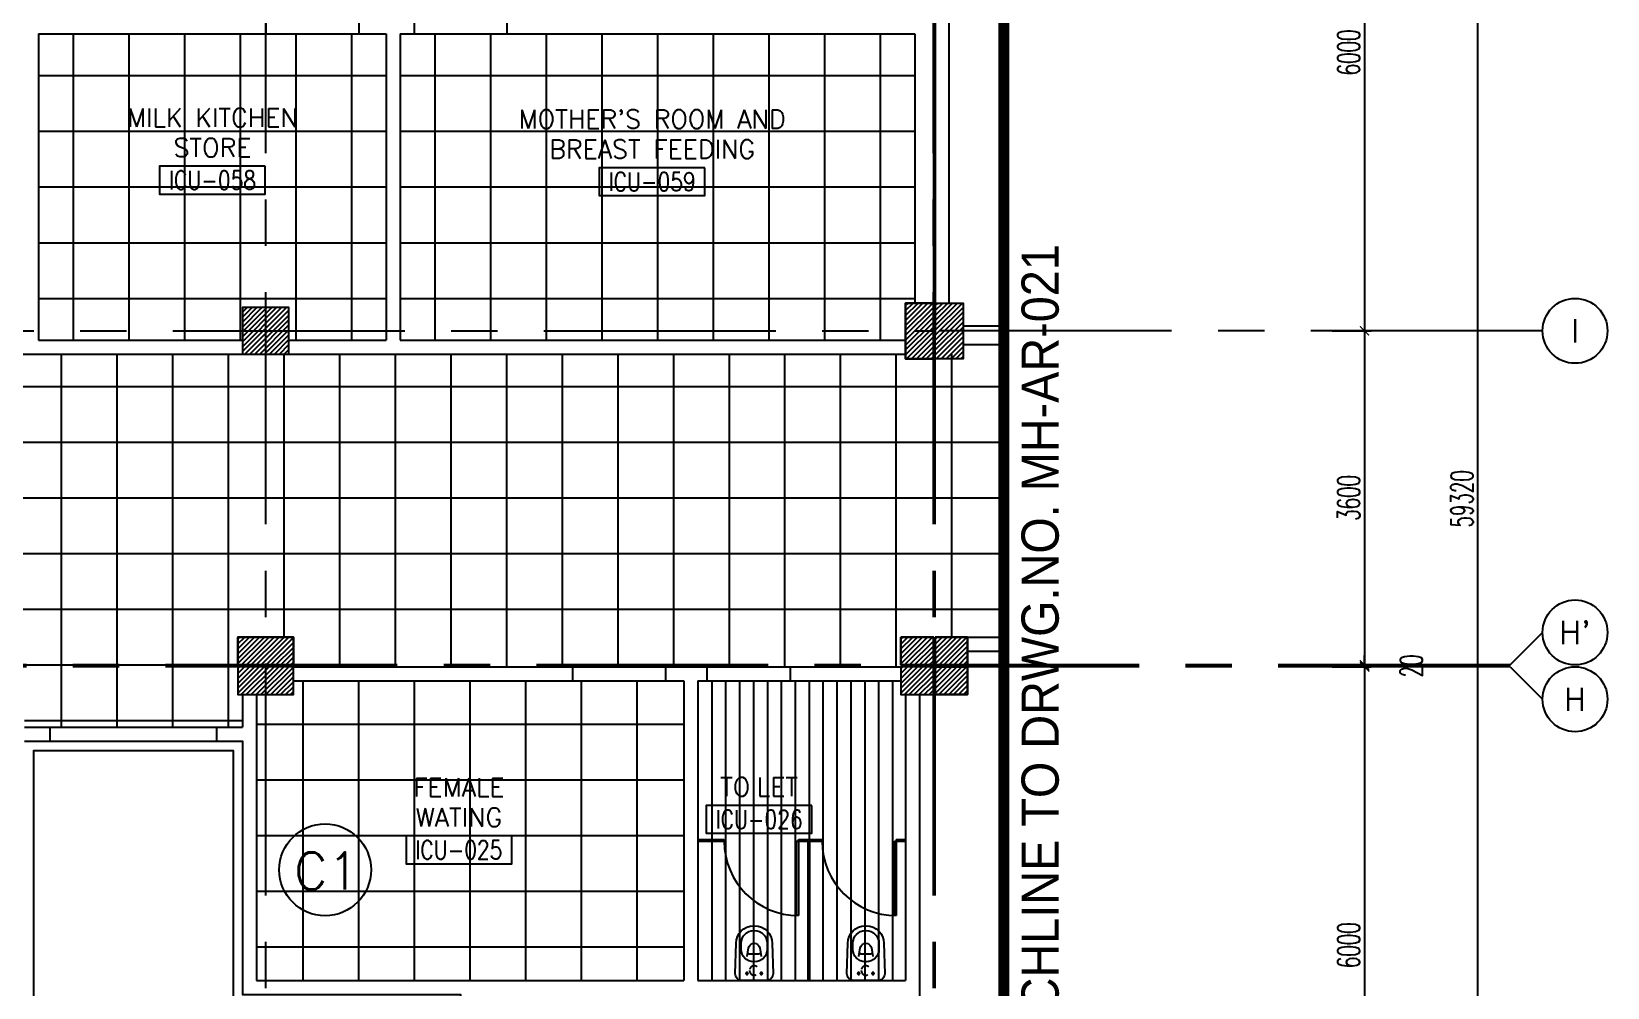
# Model space of a CAD drawing. Extents: x 275967.8 to 276060, y 57291.9 to 57371.4.
# Drawn here: x 276043.05 to 276060.05, y 57322.91 to 57333.21 of the extents above; entities that cross this region are included whole.
import ezdxf
from ezdxf.enums import TextEntityAlignment as Align

# ---------------------------------------------------------------- set-up
doc = ezdxf.new("R2010")
doc.units = 0
doc.header["$MEASUREMENT"] = 0
doc.header["$PDMODE"] = 34
for name, pattern in [('CENTER2', [1.125, 0.75, -0.125, 0.125, -0.125]), ('CENTERX2', [4, 2.5, -0.5, 0.5, -0.5]), ('HIDDEN', [0.375, 0.25, -0.125]), ('HIDDEN2', [0.1875, 0.125, -0.0625])]:
    doc.linetypes.add(name, pattern=pattern)
doc.layers.get('0').update_dxf_attribs({"linetype": 'CONTINUOUS'})
doc.layers.get('DEFPOINTS').update_dxf_attribs({"linetype": 'CONTINUOUS'})
for name, color, linetype in [('AX-CR', 2, 'CONTINUOUS'), ('AX-DIM', 4, 'CONTINUOUS'), ('AX-TXT', 2, 'CONTINUOUS'), ('AXES', 11, 'CENTERX2'), ('CEILING', 4, 'CONTINUOUS'), ('CEILING-MARKER', 6, 'CONTINUOUS'), ('COL', 5, 'CONTINUOUS'), ('ELEV', 2, 'CONTINUOUS'), ('FIX', 3, 'CONTINUOUS'), ('HAT', 8, 'CONTINUOUS'), ('PART', 9, 'CONTINUOUS'), ('RM-BOX', 11, 'CONTINUOUS'), ('RM-NAME', 11, 'CONTINUOUS'), ('RM-NO', 11, 'CONTINUOUS'), ('TXT', 2, 'CONTINUOUS'), ('TXT1', 2, 'CONTINUOUS'), ('WALL', 2, 'CONTINUOUS')]:
    doc.layers.add(name, color=color, linetype=linetype)
doc.styles.add('ROMANS', font='ROMANS.shx', dxfattribs={"width": 0.6})
doc.styles.add('TTXT', font='swisse.ttf', dxfattribs={"width": 0.6})
doc.dimstyles.new('STANDARD_IN', dxfattribs={"dimtxt": 0.24, "dimasz": 0.1, "dimexe": 0.07, "dimexo": 0.05, "dimgap": 0.05, "dimtad": 1, "dimdec": 0, "dimlfac": 1000, "dimzin": 0, "dimtxsty": 'ROMANS', "dimblk": 'ARCHTICK', "dimcen": 0.05, "dimdle": 0.05, "dimclrd": 4, "dimclre": 4, "dimclrt": 2, "dimazin": 3, "dimtfac": 1, "dimtdec": 0, "dimtmove": 0, "dimatfit": 3, "dimtolj": 1, "dimtzin": 0})

# ---------------------------------------------------------------- blocks, each defined once
blk = doc.blocks.new('*X17')
at = {"color": 0}
for p, q in [((84179, 149516), (84653, 149990)), ((84179, 149569), (84600, 149990)), ((84179, 149622), (84547, 149990)), ((84179, 149675), (84494, 149990)), ((84179, 149728), (84441, 149990)), ((84179, 149781), (84388, 149990)), ((84179, 149834), (84335, 149990)), ((84179, 149887), (84282, 149990)), ((84179, 149940), (84229, 149990)), ((84206, 149490), (84679, 149963)), ((84259, 149490), (84679, 149910)), ((84312, 149490), (84679, 149857)), ((84365, 149490), (84679, 149804)), ((84418, 149490), (84679, 149751)), ((84471, 149490), (84679, 149698)), ((84524, 149490), (84679, 149645)), ((84577, 149490), (84679, 149592)), ((84630, 149490), (84679, 149539))]:
    blk.add_line(p, q, dxfattribs=at)
blk = doc.blocks.new('COL50')
at = {"layer": 'COL'}
blk.add_lwpolyline([(-250, 250), (-250, -250), (250, -250), (250, 250)], close=True, dxfattribs=at)
blk = doc.blocks.new('RM1')
at = {"layer": 'RM-BOX'}
blk.add_lwpolyline([(570, -200), (-570, -200), (-570, -500), (570, -500)], close=True, dxfattribs=at)
at = {"layer": 'RM-NAME', "style": 'ROMANS'}
blk.add_attdef('ROOMNAME1', text='', height=200, dxfattribs=at).set_placement((0, 324), align=Align.MIDDLE)
blk = doc.blocks.new('_ARCHTICK')
at = {"color": 0, "linetype": 'BYBLOCK', "const_width": 0.15}
blk.add_lwpolyline([(-0.5, -0.5), (0.5, 0.5)], dxfattribs=at)
blk = doc.blocks.new('*D149')
at = {"layer": 'AX-DIM', "color": 4, "ltscale": 0.3}
for p, q in [((276058.645, 57357.883), (276058.645, 57298.463)), ((276056.803, 57357.833), (276058.715, 57357.833)), ((276054.365, 57298.513), (276058.715, 57298.513))]:
    blk.add_line(p, q, dxfattribs=at)
at = {"layer": 'DEFPOINTS', "color": 0, "ltscale": 0.3}
for p in [(276056.753, 57357.833), (276054.315, 57298.513), (276058.645, 57298.513)]:
    blk.add_point(p, dxfattribs=at)
at = {"layer": 'AX-DIM', "color": 4, "ltscale": 0.3, "xscale": 0.1, "yscale": 0.1, "zscale": 0.1}
for p, rotation in [((276058.645, 57357.833), 90), ((276058.645, 57298.513), 270)]:
    blk.add_blockref('_ARCHTICK', p, dxfattribs=dict(at, rotation=rotation))
at = {"layer": 'AX-DIM', "color": 2, "ltscale": 0.3, "insert": (276058.475, 57328.173), "char_height": 0.24, "attachment_point": 5, "rotation": 90, "style": 'ROMANS'}
blk.add_mtext('\\A1;59320', dxfattribs=at)
blk = doc.blocks.new('*D144')
at = {"layer": 'AX-DIM', "color": 4, "ltscale": 0.3}
for p, q in [((276057.075, 57335.983), (276057.495, 57335.983)), ((276057.425, 57336.033), (276057.425, 57329.933)), ((276057.075, 57329.983), (276057.495, 57329.983))]:
    blk.add_line(p, q, dxfattribs=at)
at = {"layer": 'DEFPOINTS', "color": 0, "ltscale": 0.3}
for p in [(276057.025, 57335.983), (276057.025, 57329.983), (276057.425, 57329.983)]:
    blk.add_point(p, dxfattribs=at)
at = {"layer": 'AX-DIM', "color": 4, "ltscale": 0.3, "xscale": 0.1, "yscale": 0.1, "zscale": 0.1}
for p, rotation in [((276057.425, 57335.983), 90), ((276057.425, 57329.983), 270)]:
    blk.add_blockref('_ARCHTICK', p, dxfattribs=dict(at, rotation=rotation))
at = {"layer": 'AX-DIM', "color": 2, "ltscale": 0.3, "insert": (276057.255, 57332.983), "char_height": 0.24, "attachment_point": 5, "rotation": 90, "style": 'ROMANS'}
blk.add_mtext('\\A1;6000', dxfattribs=at)
blk = doc.blocks.new('AXR')
at = {"layer": 'AX-CR'}
blk.add_circle((350, 0), 350, dxfattribs=at)
blk = doc.blocks.new('*D140')
at = {"layer": 'AX-DIM', "color": 4, "ltscale": 0.3}
for p, q in [((276057.425, 57330.033), (276057.425, 57326.333)), ((276057.075, 57329.983), (276057.495, 57329.983)), ((276057.075, 57326.383), (276057.495, 57326.383))]:
    blk.add_line(p, q, dxfattribs=at)
at = {"layer": 'DEFPOINTS', "color": 0, "ltscale": 0.3}
for p in [(276057.025, 57329.983), (276057.025, 57326.383), (276057.425, 57326.383)]:
    blk.add_point(p, dxfattribs=at)
at = {"layer": 'AX-DIM', "color": 4, "ltscale": 0.3, "xscale": 0.1, "yscale": 0.1, "zscale": 0.1}
for p, rotation in [((276057.425, 57329.983), 90), ((276057.425, 57326.383), 270)]:
    blk.add_blockref('_ARCHTICK', p, dxfattribs=dict(at, rotation=rotation))
at = {"layer": 'AX-DIM', "color": 2, "ltscale": 0.3, "insert": (276057.255, 57328.183), "char_height": 0.24, "attachment_point": 5, "rotation": 90, "style": 'ROMANS'}
blk.add_mtext('\\A1;3600', dxfattribs=at)
blk = doc.blocks.new('*D139')
at = {"layer": 'AX-DIM', "color": 4, "ltscale": 0.3}
for p, q in [((276057.426, 57326.383), (276057.426, 57326.483)), ((276057.076, 57326.383), (276057.496, 57326.383)), ((276057.076, 57326.363), (276057.496, 57326.363)), ((276057.426, 57326.383), (276057.426, 57326.363)), ((276057.426, 57326.363), (276057.426, 57326.263))]:
    blk.add_line(p, q, dxfattribs=at)
at = {"layer": 'DEFPOINTS', "color": 0, "ltscale": 0.3}
for p in [(276057.026, 57326.383), (276057.026, 57326.363), (276057.426, 57326.363)]:
    blk.add_point(p, dxfattribs=at)
at = {"layer": 'AX-DIM', "color": 4, "ltscale": 0.3, "xscale": 0.1, "yscale": 0.1, "zscale": 0.1}
for p, rotation in [((276057.426, 57326.383), 270), ((276057.426, 57326.363), 90)]:
    blk.add_blockref('_ARCHTICK', p, dxfattribs=dict(at, rotation=rotation))
at = {"layer": 'AX-DIM', "color": 2, "ltscale": 0.3, "insert": (276057.931, 57326.373), "char_height": 0.24, "attachment_point": 5, "rotation": 90, "style": 'ROMANS'}
blk.add_mtext('\\A1;20', dxfattribs=at)
blk = doc.blocks.new('*D138')
at = {"layer": 'AX-DIM', "color": 4, "ltscale": 0.3}
for p, q in [((276057.075, 57326.363), (276057.495, 57326.363)), ((276057.425, 57326.413), (276057.425, 57320.313)), ((276057.075, 57320.363), (276057.495, 57320.363))]:
    blk.add_line(p, q, dxfattribs=at)
at = {"layer": 'DEFPOINTS', "color": 0, "ltscale": 0.3}
for p in [(276057.025, 57326.363), (276057.025, 57320.363), (276057.425, 57320.363)]:
    blk.add_point(p, dxfattribs=at)
at = {"layer": 'AX-DIM', "color": 4, "ltscale": 0.3, "xscale": 0.1, "yscale": 0.1, "zscale": 0.1}
for p, rotation in [((276057.425, 57326.363), 90), ((276057.425, 57320.363), 270)]:
    blk.add_blockref('_ARCHTICK', p, dxfattribs=dict(at, rotation=rotation))
at = {"layer": 'AX-DIM', "color": 2, "ltscale": 0.3, "insert": (276057.255, 57323.363), "char_height": 0.24, "attachment_point": 5, "rotation": 90, "style": 'ROMANS'}
blk.add_mtext('\\A1;6000', dxfattribs=at)
blk = doc.blocks.new('C5')
at = {"layer": 'HAT', "linetype": 'BYBLOCK'}
h = blk.add_hatch(dxfattribs=at)
h.set_pattern_fill('ANSI31', color=256, scale=300, style=0)
h.set_pattern_definition([(45, (-223356.182, -51411.005), (-26.516504, 26.516504), [])])
h.paths.add_polyline_path([(300, 300), (0, 300), (0, 0), (300, 0)])
h.paths.add_polyline_path([(600, 300), (300, 300), (300, 0), (600, 0)])
at = {"layer": 'COL'}
blk.add_lwpolyline([(600, 300), (0, 300), (0, 0), (600, 0)], close=True, dxfattribs=at)
blk = doc.blocks.new('C7')
at = {"layer": 'HAT'}
h = blk.add_hatch(dxfattribs=at)
h.set_pattern_fill('ANSI31', color=256, scale=300, style=0)
h.set_pattern_definition([(45, (-248876.182, -51411.005), (-26.5165043, 26.5165043), [])])
h.paths.add_polyline_path([(350, 300), (250, 300), (0, 300), (0, 0), (350, 0)])
at = {"layer": 'COL'}
blk.add_lwpolyline([(0, 300), (0, 0), (350, 0), (350, 300)], close=True, dxfattribs=at)
blk = doc.blocks.new('C5V')
at = {"layer": 'HAT'}
h = blk.add_hatch(dxfattribs=at)
h.set_pattern_fill('ANSI31', color=256, scale=300, style=0)
h.set_pattern_definition([(45, (-249196.182, -54711.005), (-26.5165043, 26.5165043), [])])
h.paths.add_polyline_path([(-20, 600), (-320, 600), (-320, 300), (-20, 300)])
h.paths.add_polyline_path([(-20, 300), (-320, 300), (-320, 0), (-20, 0)])
h = blk.add_hatch(dxfattribs=at)
h.set_pattern_fill('ANSI31', color=256, scale=300, style=0)
h.set_pattern_definition([(45, (-248876.182, -54711.005), (-26.5165043, 26.5165043), [])])
h.paths.add_polyline_path([(300, 600), (0, 600), (0, 300), (300, 300)])
h.paths.add_polyline_path([(300, 300), (0, 300), (0, 0), (300, 0)])
at = {"layer": 'COL'}
for points in [[(-20, 600), (-20, 0), (-320, 0), (-320, 600)], [(300, 600), (300, 0), (0, 0), (0, 600)]]:
    blk.add_lwpolyline(points, close=True, dxfattribs=at)
blk = doc.blocks.new('WC1')
at = {"layer": 'FIX'}
for p, q in [((-210, 204), (-538, 194)), ((-727, 5), (-727, -5)), ((-674, 5), (-674, -5)), ((-534, 24), (-540, 0)), ((-540, 0), (-534, -24)), ((-475, 141), (-538, 141)), ((-395, 76), (-490, 60)), ((-339, 5), (-339, -5)), ((-538, -141), (-475, -141)), ((-490, -60), (-395, -76)), ((-538, -194), (-210, -204))]:
    blk.add_line(p, q, dxfattribs=at)
at = {"layer": 'FIX', "linetype": 'CONTINUOUS'}
blk.add_line((-420, -47), (-420, 45), dxfattribs=at)
at = {"layer": 'FIX'}
blk.add_lwpolyline([(-213, -204), (-210, -204, 0.414214), (-137, -131), (-137, 0), (-137, 131, 0.414214), (-210, 204)], format="xyb", dxfattribs=at)
at = {"layer": 'FIX', "linetype": 'HIDDEN2', "ltscale": 0.3}
blk.add_circle((-245, 0), 49.8, dxfattribs=at)
at = {"layer": 'FIX', "linetype": 'HIDDEN', "ltscale": 0.05}
for centre in [(-213, 78), (-213, -77)]:
    blk.add_circle(centre, 11.6, dxfattribs=at)
at = {"layer": 'FIX'}
for centre, radius, start, end in [((-538, 5), 189, 90, 180), ((-538, 5), 136, 90, 180), ((-473, -7), 68.2, 128.9242, 152.8468), ((-464, -18), 82, 108.496, 128.9242), ((-475, 5), 136, 360, 90), ((-538, -5), 189, 180, 270), ((-538, -5), 136, 180, 270), ((-473, 7), 68.2, 207.1532, 231.0758), ((-464, 18), 82, 231.0758, 251.504), ((-475, -5), 136, 270, 0)]:
    blk.add_arc(centre, radius, start, end, dxfattribs=at)
at = {"layer": 'FIX', "linetype": 'CONTINUOUS'}
for centre, start, end in [((-443, 46), 357.6662, 91.6121), ((-442, -46), 268.3879, 2.3338)]:
    blk.add_arc(centre, 22.3, start, end, dxfattribs=at)

msp = doc.modelspace()

# ---------------------------------------------------------------- linework, layer by layer
at = {"layer": 'AXES'}
for p, q in [((276052.7755, 57291.8986), (276052.7755, 57370.3613)), ((276052.7955, 57291.8986), (276052.7955, 57370.3613)), ((276045.5755, 57291.8986), (276045.5755, 57352.4829)), ((276036.5755, 57329.9829), (276052.7755, 57329.9829)), ((276059.3451, 57329.9829), (276052.5255, 57329.9829)), ((276058.9951, 57326.3829), (276059.3451, 57326.7329)), ((276058.9951, 57326.3829), (276041.9755, 57326.3829)), ((276058.9951, 57326.3629), (276041.9755, 57326.3629)), ((276058.9951, 57326.3629), (276059.3451, 57326.0129))]:
    msp.add_line(p, q, dxfattribs=at)
at = {"layer": 'CEILING', "linetype": 'BYBLOCK', "ltscale": 0.3}
for p, q in [((276043.5005, 57333.1829), (276043.5005, 57329.8829)), ((276044.1005, 57333.1829), (276044.1005, 57329.8829)), ((276044.7005, 57333.1829), (276044.7005, 57329.8829)), ((276045.3005, 57333.1829), (276045.3005, 57329.8829)), ((276045.9005, 57333.1829), (276045.9005, 57329.8829)), ((276046.5005, 57333.1829), (276046.5005, 57329.8829)), ((276047.4005, 57333.1829), (276047.4005, 57329.8829)), ((276048.0005, 57333.1829), (276048.0005, 57329.8829)), ((276048.6005, 57333.1829), (276048.6005, 57329.8829)), ((276049.2005, 57333.1829), (276049.2005, 57329.8829)), ((276049.8005, 57333.1829), (276049.8005, 57329.8829)), ((276050.4005, 57333.1829), (276050.4005, 57329.8829)), ((276051.0005, 57333.1829), (276051.0005, 57329.8829)), ((276051.6005, 57333.1829), (276051.6005, 57329.8829)), ((276052.2005, 57333.1829), (276052.2005, 57329.8829)), ((276043.1255, 57332.7329), (276046.8755, 57332.7329)), ((276047.0255, 57332.7329), (276052.5755, 57332.7329)), ((276043.1255, 57332.1329), (276046.8755, 57332.1329)), ((276047.0255, 57332.1329), (276052.5755, 57332.1329)), ((276043.1255, 57331.5329), (276046.8755, 57331.5329)), ((276047.0255, 57331.5329), (276052.5755, 57331.5329)), ((276047.0255, 57331.5329), (276050.7755, 57331.5329)), ((276043.1255, 57330.9329), (276046.8755, 57330.9329)), ((276047.0255, 57330.9329), (276052.5755, 57330.9329)), ((276043.1255, 57330.3329), (276046.8755, 57330.3329)), ((276047.0255, 57330.3329), (276052.5755, 57330.3329)), ((276043.3755, 57325.7129), (276043.3755, 57329.7329)), ((276043.9755, 57325.7129), (276043.9755, 57329.7329)), ((276044.5755, 57325.7129), (276044.5755, 57329.7329)), ((276045.1755, 57325.7129), (276045.1755, 57329.7329)), ((276045.7755, 57326.6829), (276045.7755, 57329.7329)), ((276045.7755, 57326.6829), (276045.7755, 57329.7329)), ((276046.3755, 57326.3629), (276046.3755, 57329.7329)), ((276046.9755, 57326.3629), (276046.9755, 57329.7329)), ((276047.5755, 57326.3629), (276047.5755, 57329.7329)), ((276048.1755, 57326.3629), (276048.1755, 57329.7329)), ((276048.7755, 57326.3629), (276048.7755, 57329.7329)), ((276049.3755, 57326.3629), (276049.3755, 57329.7329)), ((276049.9755, 57326.3629), (276049.9755, 57329.7329)), ((276050.5755, 57326.3629), (276050.5755, 57329.7329)), ((276051.1755, 57326.3629), (276051.1755, 57329.7329)), ((276051.7755, 57326.3629), (276051.7755, 57329.7329)), ((276052.3755, 57326.3629), (276052.3755, 57329.7329)), ((276052.9755, 57326.6829), (276052.9755, 57329.7329)), ((276053.5755, 57326.6829), (276053.5755, 57329.7329)), ((276005.5355, 57329.3829), (276053.5351, 57329.3829)), ((276005.5355, 57328.7829), (276053.5351, 57328.7829)), ((276005.5355, 57328.1829), (276053.5351, 57328.1829)), ((276005.5355, 57327.5829), (276053.5351, 57327.5829)), ((276005.5355, 57326.9829), (276053.5351, 57326.9829)), ((276042.9755, 57326.3829), (276045.3255, 57326.3829)), ((276045.9805, 57322.9829), (276045.9805, 57326.2129)), ((276046.5805, 57322.9829), (276046.5805, 57326.2129)), ((276047.1805, 57322.9829), (276047.1805, 57326.2129)), ((276047.7805, 57322.9829), (276047.7805, 57326.2129)), ((276048.3805, 57322.9829), (276048.3805, 57326.2129)), ((276048.9805, 57322.9829), (276048.9805, 57326.2129)), ((276049.5805, 57322.9829), (276049.5805, 57326.2129)), ((276050.3855, 57326.2129), (276050.3855, 57322.9829)), ((276050.5355, 57326.2129), (276050.5355, 57322.9829)), ((276050.6855, 57326.2129), (276050.6855, 57322.9829)), ((276050.8355, 57326.2129), (276050.8355, 57322.9829)), ((276050.9855, 57326.2129), (276050.9855, 57322.9829)), ((276051.1355, 57326.2129), (276051.1355, 57322.9829)), ((276051.2855, 57326.2129), (276051.2855, 57322.9829)), ((276051.4355, 57326.2129), (276051.4355, 57322.9829)), ((276051.5855, 57326.2129), (276051.5855, 57322.9829)), ((276051.7355, 57326.2129), (276051.7355, 57322.9829)), ((276051.8855, 57326.2129), (276051.8855, 57322.9829)), ((276052.0355, 57326.2129), (276052.0355, 57322.9829)), ((276052.1855, 57326.2129), (276052.1855, 57322.9829)), ((276052.3355, 57326.2129), (276052.3355, 57322.9829)), ((276042.9755, 57325.7829), (276045.3255, 57325.7829)), ((276050.0855, 57325.7405), (276045.4755, 57325.7405)), ((276050.0855, 57325.1405), (276045.4755, 57325.1405)), ((276050.0855, 57324.5405), (276045.4755, 57324.5405)), ((276050.0855, 57323.9405), (276045.4755, 57323.9405)), ((276050.0855, 57323.3405), (276045.4755, 57323.3405))]:
    msp.add_line(p, q, dxfattribs=at)
for points in [[(276033.6255, 57308.5129), (276043.0755, 57308.5129), (276043.0755, 57325.4629), (276045.2255, 57325.4629), (276045.2255, 57322.7329), (276047.5755, 57322.7329), (276047.5755, 57321.4779), (276045.2255, 57321.4779), (276045.2255, 57319.1779), (276052.4255, 57319.1779), (276052.4255, 57317.3779), (276045.2255, 57317.3779), (276045.2255, 57317.0279), (276047.5755, 57317.0279), (276047.5755, 57313.5129), (276045.2255, 57313.5129), (276045.2255, 57311.2129), (276047.9255, 57311.2129), (276047.9255, 57313.9129), (276052.4255, 57313.9129), (276052.4255, 57306.4129)], [(276042.9755, 57325.5629), (276045.3255, 57325.5629), (276045.3255, 57322.8329), (276047.6755, 57322.8329), (276047.6755, 57321.3779), (276045.3255, 57321.3779), (276045.3255, 57319.2779), (276052.5255, 57319.2779), (276052.5255, 57317.2779), (276045.3255, 57317.2779), (276045.3255, 57317.1279), (276047.6755, 57317.1279), (276047.6755, 57313.4129), (276045.3255, 57313.4129), (276045.3255, 57311.3129), (276047.8255, 57311.3129), (276047.8255, 57314.0129), (276052.5255, 57314.0129), (276052.5255, 57306.3129)]]:
    msp.add_lwpolyline(points, dxfattribs=at)
at = {"layer": 'CEILING-MARKER', "color": 2}
msp.add_circle((276046.2166, 57324.1755), 0.4949, dxfattribs=at)
at = {"layer": 'ELEV', "linetype": 'CENTER2', "const_width": 0.12}
msp.add_lwpolyline([(276053.5351, 57296.8068), (276053.5351, 57360.645)], dxfattribs=at)
at = {"layer": 'PART', "linetype": 'BYBLOCK'}
for p, q in [((276050.2355, 57324.5029), (276050.5205, 57324.5029)), ((276050.2355, 57324.4829), (276050.5205, 57324.4829)), ((276050.5205, 57324.5029), (276050.5205, 57324.4829)), ((276051.3005, 57323.6829), (276051.3005, 57324.4829)), ((276051.3005, 57324.4829), (276051.3205, 57324.4829)), ((276051.3205, 57324.5029), (276051.3205, 57324.4829)), ((276051.3205, 57324.5029), (276051.5755, 57324.5029)), ((276051.3205, 57324.4829), (276051.3205, 57324.5029)), ((276051.3205, 57324.4829), (276051.4205, 57324.4829)), ((276051.3205, 57324.4829), (276051.3205, 57323.6829)), ((276051.4205, 57324.4829), (276051.4205, 57322.9829)), ((276051.4405, 57324.4829), (276051.4405, 57322.9829)), ((276051.4405, 57324.4829), (276051.5755, 57324.4829)), ((276051.5755, 57324.5029), (276051.5755, 57324.4829)), ((276052.3555, 57323.6829), (276052.3555, 57324.4829)), ((276052.3555, 57324.4829), (276052.3755, 57324.4829)), ((276052.3555, 57324.4829), (276052.4755, 57324.4829)), ((276052.3755, 57324.5029), (276052.3755, 57324.4829)), ((276052.3755, 57324.5029), (276052.4755, 57324.5029)), ((276052.3755, 57324.4829), (276052.3755, 57323.6829)), ((276051.3205, 57323.6829), (276051.3005, 57323.6829)), ((276052.3755, 57323.6829), (276052.3555, 57323.6829))]:
    msp.add_line(p, q, dxfattribs=at)
for centre in [(276051.3205, 57324.4829), (276052.3755, 57324.4829)]:
    msp.add_arc(centre, 0.8, 180, 270, dxfattribs=at)
at = {"layer": 'WALL'}
for p, q in [((276052.7955, 57336.0329), (276052.7955, 57329.9329)), ((276052.7755, 57335.6329), (276052.7755, 57330.0329)), ((276052.9455, 57330.2829), (276052.9455, 57333.4329)), ((276052.5755, 57333.1829), (276052.5755, 57330.2829)), ((276053.4947, 57330.0329), (276053.0955, 57330.0329)), ((276053.4947, 57329.8329), (276053.0955, 57329.8329)), ((276053.1455, 57326.6829), (276053.4947, 57326.6829)), ((276053.1455, 57326.5329), (276053.4947, 57326.5329)), ((276042.9755, 57325.7129), (276043.2505, 57325.7129)), ((276043.2505, 57325.7129), (276045.3255, 57325.7129)), ((276042.9755, 57325.5629), (276043.2505, 57325.5629)), ((276043.2505, 57325.5629), (276045.3255, 57325.5629))]:
    msp.add_line(p, q, dxfattribs=at)
at = {"layer": 'WALL', "linetype": 'BYBLOCK'}
for p, q in [((276045.5788, 57333.3329), (276045.5788, 57333.1829)), ((276046.5788, 57333.3329), (276046.5788, 57333.1829)), ((276047.1755, 57333.3329), (276047.1755, 57333.1829)), ((276048.1755, 57333.3329), (276048.1755, 57333.1829)), ((276043.1255, 57333.1829), (276046.5788, 57333.1829)), ((276043.1255, 57333.1829), (276043.1255, 57329.8829)), ((276046.5788, 57333.1829), (276046.8755, 57333.1829)), ((276046.8755, 57333.1829), (276046.8755, 57329.8829)), ((276047.0255, 57333.1829), (276047.0255, 57329.8829)), ((276047.0255, 57333.1829), (276047.1755, 57333.1829)), ((276047.1755, 57333.1829), (276052.5755, 57333.1829)), ((276052.7755, 57330.2329), (276052.7755, 57329.7329)), ((276043.1255, 57329.8829), (276045.3255, 57329.8829)), ((276045.8255, 57329.8829), (276046.8755, 57329.8829)), ((276047.0255, 57329.8829), (276052.4755, 57329.8829)), ((276041.7755, 57329.7329), (276045.3255, 57329.7329)), ((276045.3255, 57329.7329), (276052.4755, 57329.7329)), ((276052.7755, 57326.6329), (276052.7755, 57326.1129)), ((276045.8755, 57326.3629), (276048.8855, 57326.3629)), ((276048.8855, 57326.3629), (276048.8855, 57326.2129)), ((276048.8855, 57326.3629), (276051.2355, 57326.3629)), ((276049.8855, 57326.3629), (276049.8855, 57326.2129)), ((276050.3355, 57326.2129), (276050.3355, 57326.3629)), ((276051.2355, 57326.2129), (276051.2355, 57326.3629)), ((276051.2355, 57326.3629), (276052.4255, 57326.3629)), ((276045.8755, 57326.2129), (276048.8855, 57326.2129)), ((276048.8855, 57326.2129), (276050.0855, 57326.2129)), ((276050.0855, 57326.2129), (276050.0855, 57322.9829)), ((276050.2355, 57326.2129), (276050.2355, 57326.0629)), ((276050.2355, 57326.2129), (276050.3355, 57326.2129)), ((276050.2355, 57326.2129), (276051.2355, 57326.2129)), ((276050.2355, 57326.2129), (276050.2355, 57322.9829)), ((276051.2355, 57326.2129), (276052.4255, 57326.2129)), ((276051.2355, 57326.2129), (276052.4255, 57326.2129)), ((276045.3255, 57326.0629), (276045.3255, 57325.7129)), ((276045.4755, 57326.0629), (276045.4755, 57322.9829)), ((276052.4755, 57326.0629), (276052.4755, 57322.9829)), ((276052.6255, 57326.0629), (276052.6255, 57320.7129)), ((276043.2505, 57325.5629), (276043.2505, 57325.7129)), ((276045.0505, 57325.5629), (276045.0505, 57325.7129)), ((276045.3255, 57325.5629), (276045.3255, 57322.8329)), ((276045.4755, 57322.9829), (276050.0855, 57322.9829)), ((276050.2355, 57322.9829), (276052.4755, 57322.9829))]:
    msp.add_line(p, q, dxfattribs=at)
at = {"layer": 'WALL', "linetype": 'BYBLOCK', "ltscale": 0.3}
for points in [[(276045.8255, 57330.2329), (276045.3255, 57330.2329), (276045.3255, 57329.7329), (276045.8255, 57329.7329)], [(276052.4755, 57329.6829), (276052.7755, 57329.6829), (276052.7755, 57330.2829), (276052.4755, 57330.2829)], [(276052.7955, 57330.2829), (276053.0955, 57330.2829), (276053.0955, 57329.6829), (276052.7955, 57329.6829)], [(276045.2755, 57326.6829), (276045.8755, 57326.6829), (276045.8755, 57326.3829), (276045.2755, 57326.3829)], [(276052.4255, 57326.6829), (276052.7755, 57326.6829), (276052.7755, 57326.3829), (276052.4255, 57326.3829)], [(276052.7955, 57326.6829), (276053.1455, 57326.6829), (276053.1455, 57326.3829), (276052.7955, 57326.3829)], [(276045.8755, 57326.3629), (276045.2755, 57326.3629), (276045.2755, 57326.0629), (276045.8755, 57326.0629)], [(276052.4255, 57326.0629), (276052.7755, 57326.0629), (276052.7755, 57326.3629), (276052.4255, 57326.3629)], [(276052.7955, 57326.3629), (276053.1455, 57326.3629), (276053.1455, 57326.0629), (276052.7955, 57326.0629)]]:
    msp.add_lwpolyline(points, close=True, dxfattribs=at)

# ---------------------------------------------------------------- block references
at = {"layer": 'AXES'}
ref = msp.add_blockref('AXR', (276059.3451, 57329.9829), dxfattribs=dict(at, xscale=0.001, yscale=0.001, zscale=0.001))
ref.add_attrib('AX', 'I', dxfattribs={"layer": 'AX-TXT', "height": 0.25, "style": 'ROMANS'}).set_placement((276059.6951, 57329.9829), align=Align.MIDDLE)
ref = msp.add_blockref('AXR', (276059.3451, 57326.7329), dxfattribs=dict(at, xscale=0.001, yscale=0.001, zscale=0.001))
ref.add_attrib('AX', "H'", dxfattribs={"layer": 'AX-TXT', "height": 0.25, "style": 'ROMANS'}).set_placement((276059.6951, 57326.7329), align=Align.MIDDLE)
ref = msp.add_blockref('AXR', (276059.3451, 57326.0129), dxfattribs=dict(at, xscale=0.001, yscale=0.001, zscale=0.001))
ref.add_attrib('AX', 'H', dxfattribs={"layer": 'AX-TXT', "height": 0.25, "style": 'ROMANS'}).set_placement((276059.6951, 57326.0129), align=Align.MIDDLE)
at = {"layer": 'COL', "xscale": 0.001, "yscale": 0.001, "zscale": 0.001}
msp.add_blockref('COL50', (276045.5755, 57329.9829), dxfattribs=at)
at = {"layer": 'COL', "linetype": 'BYBLOCK', "xscale": 0.001, "yscale": 0.001, "zscale": 0.001}
for name, p in [('C5V', (276052.7955, 57329.6829)), ('C5', (276045.2755, 57326.3829)), ('C7', (276052.4255, 57326.3829)), ('C7', (276052.7955, 57326.3829)), ('C5', (276045.2755, 57326.0629)), ('C7', (276052.4255, 57326.0629)), ('C7', (276052.7955, 57326.0629))]:
    msp.add_blockref(name, p, dxfattribs=at)
at = {"layer": 'FIX', "xscale": -0.001, "yscale": 0.001, "zscale": 0.001, "rotation": 90}
for p in [(276050.8434, 57322.8459), (276052.0477, 57322.8459)]:
    msp.add_blockref('WC1', p, dxfattribs=at)
at = {"layer": 'HAT', "xscale": 0.001, "yscale": 0.001, "zscale": 0.001}
msp.add_blockref('*X17', (275961.1463, 57180.2432), dxfattribs=at)
at = {"layer": 'RM-NAME'}
ref = msp.add_blockref('RM1', (276045.0015, 57331.9563), dxfattribs=dict(at, xscale=0.001, yscale=0.001, zscale=0.001))
ref.add_attrib('ROOMNO', 'ICU-058', dxfattribs={"layer": 'RM-NO', "height": 0.2, "style": 'ROMANS', "width": 0.8}).set_placement((276045.0015, 57331.6063), align=Align.MIDDLE)
ref.add_attrib('ROOMNAME2', 'STORE', dxfattribs={"height": 0.2, "style": 'ROMANS'}).set_placement((276045.0015, 57331.9563), align=Align.MIDDLE)
ref.add_attrib('ROOMNAME1', 'MILK KITCHEN', dxfattribs={"height": 0.2, "style": 'ROMANS'}).set_placement((276045.0015, 57332.2801), align=Align.MIDDLE)
ref = msp.add_blockref('RM1', (276049.7428, 57331.9408), dxfattribs=dict(at, xscale=0.001, yscale=0.001, zscale=0.001))
ref.add_attrib('ROOMNO', 'ICU-059', dxfattribs={"layer": 'RM-NO', "height": 0.2, "style": 'ROMANS', "width": 0.8}).set_placement((276049.7428, 57331.5908), align=Align.MIDDLE)
ref.add_attrib('ROOMNAME2', 'BREAST FEEDING', dxfattribs={"height": 0.2, "style": 'ROMANS'}).set_placement((276049.7428, 57331.9408), align=Align.MIDDLE)
ref.add_attrib('ROOMNAME1', "MOTHER'S ROOM AND", dxfattribs={"height": 0.2, "style": 'ROMANS'}).set_placement((276049.7428, 57332.2646), align=Align.MIDDLE)
ref = msp.add_blockref('RM1', (276047.6588, 57324.7405), dxfattribs=dict(at, xscale=0.001, yscale=0.001, zscale=0.001))
ref.add_attrib('ROOMNO', 'ICU-025', dxfattribs={"layer": 'RM-NO', "height": 0.2, "style": 'ROMANS', "width": 0.8}).set_placement((276047.6588, 57324.3905), align=Align.MIDDLE)
ref.add_attrib('ROOMNAME2', 'WATING', dxfattribs={"height": 0.2, "style": 'ROMANS'}).set_placement((276047.6588, 57324.7405), align=Align.MIDDLE)
ref.add_attrib('ROOMNAME1', 'FEMALE', dxfattribs={"height": 0.2, "style": 'ROMANS'}).set_placement((276047.6588, 57325.0643), align=Align.MIDDLE)
ref = msp.add_blockref('RM1', (276050.8959, 57325.0689), dxfattribs=dict(at, xscale=0.001, yscale=0.001, zscale=0.001))
ref.add_attrib('ROOMNO', 'ICU-026', dxfattribs={"layer": 'RM-NO', "height": 0.2, "style": 'ROMANS', "width": 0.8}).set_placement((276050.8959, 57324.7189), align=Align.MIDDLE)
ref.add_attrib('ROOMNAME2', 'TOILET', dxfattribs={"height": 0.2, "style": 'ROMANS'}).set_placement((276050.8959, 57325.0689), align=Align.MIDDLE)

# ---------------------------------------------------------------- texts
at = {"layer": 'TXT', "color": 6, "style": 'ROMANS'}
msp.add_text('C1', height=0.4, dxfattribs=at).set_placement((276045.8822, 57323.9631))
at = {"layer": 'TXT1', "color": 6, "style": 'TTXT', "width": 0.9}
msp.add_text('CONTINUATION MATCHLINE TO DRWG.NO. MH-AR-021', height=0.401182, rotation=90, dxfattribs=at).set_placement((276054.1273, 57317.6073))

# ---------------------------------------------------------------- dimensions: what is measured, and where the dimension line sits
at = {"layer": 'AX-DIM'}
for base, p1, p2, picture, middle in [((276058.6451, 57298.5129), (276056.7529, 57357.8329), (276054.3153, 57298.5129), '*D149', (276058.4751, 57328.1729)), ((276057.4253, 57329.9829), (276057.0253, 57335.9829), (276057.0253, 57329.9829), '*D144', (276057.2553, 57332.9829)), ((276057.4253, 57326.3829), (276057.0253, 57329.9829), (276057.0253, 57326.3829), '*D140', (276057.2553, 57328.1829)), ((276057.4262, 57326.3629), (276057.0262, 57326.3829), (276057.0262, 57326.3629), '*D139', (276057.9312, 57326.3729)), ((276057.4253, 57320.3629), (276057.0253, 57326.3629), (276057.0253, 57320.3629), '*D138', (276057.2553, 57323.3629))]:
    dim = msp.add_linear_dim(base=base, p1=p1, p2=p2, angle=270, dimstyle='STANDARD_IN', dxfattribs=at)
    dim.commit()
    dim.dimension.update_dxf_attribs({"geometry": picture, "text_midpoint": middle})

doc.saveas('drawing.dxf')
